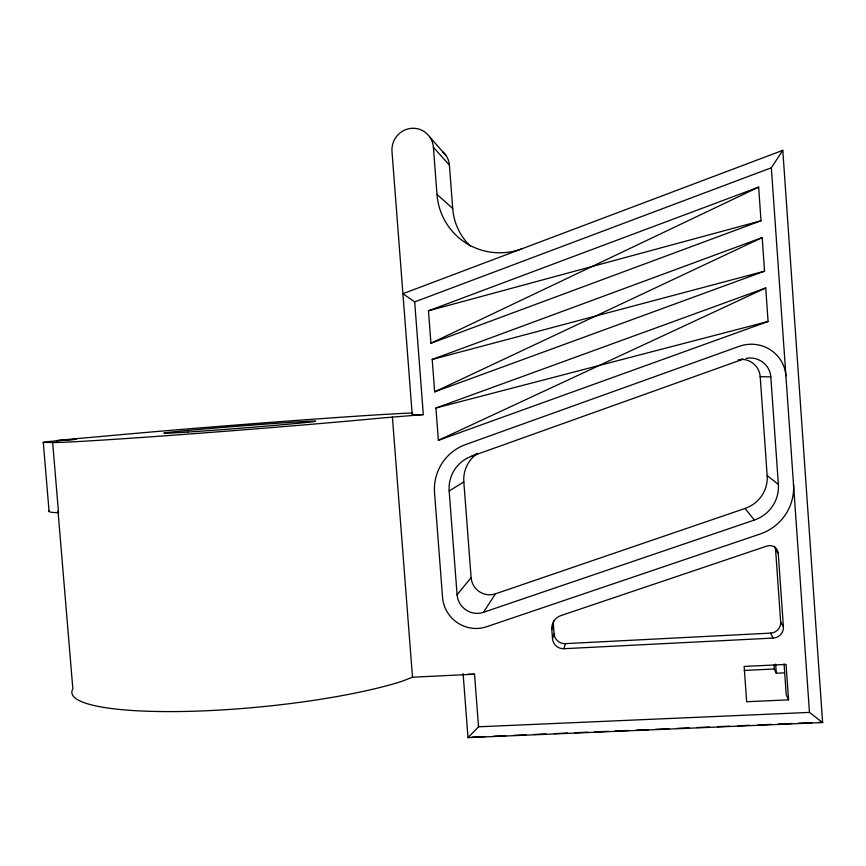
<?xml version="1.0" encoding="UTF-8"?>
<svg xmlns="http://www.w3.org/2000/svg" width="866" height="866" viewBox="0 0 866 866"><rect width="100%" height="100%" fill="white"/><g stroke="black" fill="none" stroke-linecap="round" stroke-linejoin="round"><path stroke-width="1.3" d="M463.104 673.629L467.997 737.626L822.613 722.547L782.799 150.338L402.928 293.704L414.684 301.898L423.322 414.587L381.116 418.051A186.71 2.695 -4.5 0 1 187.706 434.126A186.71 2.695 -4.5 0 1 52.988 442.515L46.883 442.45A93.073 1.299 -4.5 0 1 47.208 441.682L76.457 439.246L56.312 440.642A92.565 1.288 -4.5 0 1 90.67 437.395L117.635 434.959A186.71 2.695 -4.5 0 1 410.365 413.06L412.692 413.006M774.485 546.381A8.27 8.043 8.3 0 1 775.6 549.899L778.242 553.287L783.416 626.768A11.106 10.749 13.9 0 1 773.111 638.09L563.907 648.71L565.271 643.644A10.522 10.284 32.8 0 1 554.088 633.858L553.406 624.743A13.856 13.553 32.3 0 1 553.807 620.359M563.907 648.71A10.728 10.479 33.1 0 1 552.508 638.729L554.088 633.858M552.508 638.729L551.815 629.452L553.406 624.743M477.502 453.34L471.613 456.241A34.543 34.229 50.4 0 0 449.162 490.979L457.086 594.747A19.929 19.539 44.8 0 0 483.455 612.316L495.46 593.827L745.063 508.439A33.189 32.475 2.3 0 0 767.168 475.607L760.196 376.678A19.236 18.825 -10.9 0 0 741.328 359.293M414.684 301.898L771.346 167.777L782.799 150.338M457.086 594.747L471.115 577.654L463.83 481.918A31.858 31.598 47.9 0 1 477.48 453.459M822.613 722.547L809.472 712.404L478.541 726.801L467.997 737.626M414.76 414.749L412.216 415.258L423.322 414.587M449.162 490.979L463.83 481.918M430.954 343.239L758.648 187.121L761.008 220.776L430.954 343.239L428.475 310.797L758.648 187.121M434.667 391.833L762.199 237.587L764.559 271.177L434.667 391.833L432.199 359.444L762.199 237.587M438.38 440.339L765.728 287.967L768.088 321.492L438.38 440.339L435.912 408.005L765.728 287.967M478.541 726.801L474.536 674.192L412.497 677.212L401.521 681.477A185.887 32.15 -5.5 0 1 186.623 711.408A185.887 32.15 -5.5 0 1 72.852 688.816L58.022 511.232L58.52 512.748L52.739 512.423A92.965 5.304 -5 0 1 49.135 510.897M471.613 456.241L742.443 359.422M483.455 612.316L754.318 520.055A36.091 35.279 3.1 0 0 778.372 484.408L770.816 376.894A20.925 20.459 -10.7 0 0 746.027 358.394M428.475 310.797L761.008 220.776M432.199 359.444L764.559 271.177M768.088 321.492L435.912 408.005M738.157 359.92L742.941 359.238M565.271 643.644L770.567 633.122A10.89 10.544 13.7 0 0 780.677 622.015L775.6 549.899M744.262 670.436L774.312 669.007L776.272 673.25L784.38 672.871M788.558 699.858L746.654 701.731L744.143 666.43L786.068 664.417L788.558 699.858L786.241 694.824L784.066 663.951M472.013 737.118L485.501 736.544M493.588 736.197L505.733 735.689M513.819 735.342L525.965 734.823M534.051 734.476L546.197 733.967M554.283 733.621L567.771 733.047M574.515 732.755L588.003 732.181M594.747 731.9L608.235 731.326M614.979 731.034L628.467 730.46M636.564 730.114L648.699 729.605M655.443 729.313L668.931 728.739M677.028 728.393L689.163 727.884M697.26 727.537L709.395 727.018M717.492 726.671L729.627 726.163M737.724 725.816L749.859 725.297M757.956 724.95L771.444 724.377M778.188 724.095L791.676 723.521M798.42 723.229L811.907 722.655M818.651 722.374L822.7 722.201M760.196 376.678L770.816 376.894M767.168 475.607L778.372 484.408M412.259 415.204L391.995 151.507A21.239 20.665 -64.6 0 1 411.09 128.374A21.239 20.665 -64.6 0 1 433.401 147.328L436.994 194.406L452.691 208.435A59.916 58.736 -54.4 0 0 470.281 246.096M433.401 147.328L449.4 165.049L452.691 208.435M429.817 137.066L446.098 155.599M745.063 508.439L754.318 520.055M780.677 622.015L783.416 626.768M770.567 633.122L773.111 638.09M52.631 442.201L58.52 512.748M43.3 442.439L49.081 511.514M392.395 416.892L412.497 677.212M775.633 664.135L776.272 673.25M774.031 664.991L774.312 669.007M771.346 167.777L809.472 712.404M778.242 553.287A8.433 8.195 8.5 0 0 767.016 546.024L561.038 615.542A14.127 13.802 32.5 0 0 551.815 629.452M442.743 151.875A19.572 19.084 -63.5 0 1 449.4 165.049M522.328 248.639A65.058 63.673 -55.7 0 1 436.994 194.406M495.46 593.827A18.381 18.056 43.4 0 1 471.115 577.654M474.536 674.192A13.033 2.414 -4.1 0 1 468.225 674.17M785.906 375.866A34.997 34.218 -10.7 0 0 739.218 346.335L465.713 444.518A48.063 47.619 50.7 0 0 434.548 492.841L442.548 597.345A33.33 32.681 44.9 0 0 486.605 626.746L759.958 534.084A50.239 49.091 3.1 0 0 793.516 484.462M187.89 432.058A76.706 1.104 -4.5 0 0 313.882 421.58A76.706 1.104 -4.5 0 0 215.493 428.031A76.706 1.104 -4.5 0 0 187.89 432.058"/></g></svg>
